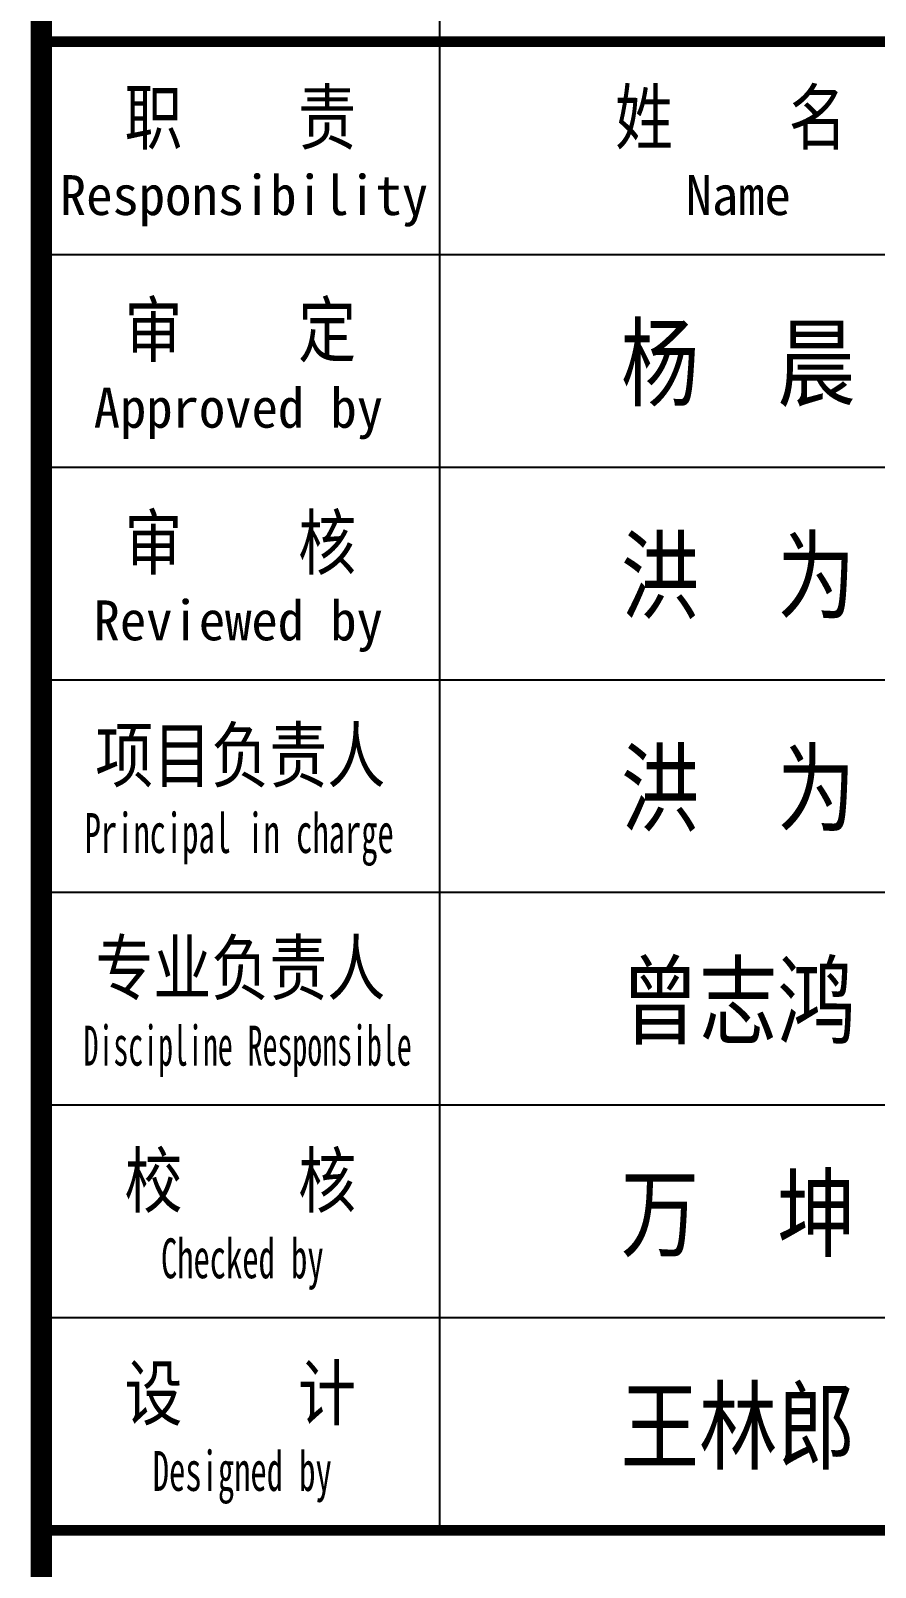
# Model space of a CAD drawing. Extents: x -6243262 to 3079315, y -2914302 to 172723.
# Drawn here: x -2588213 to -2585035, y -729381 to -723600 of the extents above; entities that cross this region are included whole.
import ezdxf
from ezdxf.enums import TextEntityAlignment as Align

# ---------------------------------------------------------------- set-up
doc = ezdxf.new("R2010")
doc.units = 0
doc.header["$LTSCALE"] = 1000
doc.layers.add('P-图框', color=7, linetype='Continuous')
doc.styles.add('STYLE-ARIAL', font='')
doc.styles.add('图签', font='', dxfattribs={"width": 0.66})
doc.styles.get('STYLE-ARIAL').set_extended_font_data('NSimSun')
doc.styles.get('图签').set_extended_font_data('SimSun')

msp = doc.modelspace()

# ---------------------------------------------------------------- linework, layer by layer
at = {"layer": 'P-图框'}
for p, q in [((-2586673.095860959, -729241.8774819133), (-2586673.095860959, -722041.8774819133)), ((-2588173.095860959, -724441.8774819133), (-2582173.095860959, -724441.8774819133)), ((-2588173.095860959, -725241.8774819133), (-2582173.095860959, -725241.8774819133)), ((-2588173.095860959, -726041.8774819133), (-2582173.095860959, -726041.8774819133)), ((-2588173.095860959, -726841.8774819133), (-2582173.095860959, -726841.8774819133)), ((-2588173.095860959, -727641.8774819133), (-2582173.095860959, -727641.8774819133)), ((-2588173.095860959, -728441.8774819133), (-2582173.095860959, -728441.8774819133))]:
    msp.add_line(p, q, dxfattribs=at)
at = {"layer": 'P-图框', "const_width": 80}
msp.add_lwpolyline([(-2588173.095860959, -659341.8777042974), (-2588173.095860959, -741441.8777042974)], dxfattribs=at)
at = {"layer": 'P-图框'}
msp.add_lwpolyline([(-2588173.095860959, -709541.8774819133), (-2588173.095860959, -741441.8777042974), (-2582173.095860959, -741441.8777042974), (-2582173.095860959, -709541.8774819133)], close=True, dxfattribs=at)
at = {"layer": 'P-图框', "linetype": 'Continuous', "const_width": 40}
for points in [[(-2588173.095860959, -723641.8774819133), (-2582173.095860959, -723641.8774819133)], [(-2588173.095860959, -729241.8774819133), (-2582173.095860959, -729241.8774819133)]]:
    msp.add_lwpolyline(points, dxfattribs=at)

# ---------------------------------------------------------------- texts
at = {"layer": 'P-图框'}
for s, height, style, width, p in [('职    责', 200, '图签', 0.8, (-2587424.516635576, -723925.8402968125)), ('姓    名', 200, '图签', 0.8, (-2585578.326122052, -723925.8402968125)), ('Responsibility', 150, 'STYLE-ARIAL', 0.9700000000000001, (-2587410.606746624, -724218.7909181879)), ('Name', 150, 'STYLE-ARIAL', 0.9700000000000001, (-2585550.62722315, -724218.7909181879)), ('审    定', 200, '图签', 0.8, (-2587424.516635576, -724725.8402968125)), ('Approved by', 150, 'STYLE-ARIAL', 0.9700000000000001, (-2587431.670964195, -725018.7909181879)), ('审    核', 200, '图签', 0.8, (-2587424.516635576, -725525.8402968125)), ('Reviewed by', 150, 'STYLE-ARIAL', 0.9700000000000001, (-2587432.2782281, -725818.7909181879)), ('项目负责人', 200, '图签', 0.8, (-2587424.516635576, -726325.8402968125)), ('Principal in charge', 150, 'STYLE-ARIAL', 0.6, (-2587428.671851208, -726618.7909181879)), ('专业负责人', 200, '图签', 0.8, (-2587424.516635576, -727125.8402968125)), ('Discipline Responsible', 150, 'STYLE-ARIAL', 0.55, (-2587396.817736674, -727418.7909181879)), ('校    核', 200, '图签', 0.8, (-2587424.516635576, -727925.8402968125)), ('Checked by', 150, 'STYLE-ARIAL', 0.6, (-2587416.963749959, -728218.7909181879)), ('设    计', 200, '图签', 0.8, (-2587424.516635576, -728725.8402968125)), ('Designed by', 150, 'STYLE-ARIAL', 0.6, (-2587416.963749959, -729018.7909181879))]:
    msp.add_text(s, height=height, dxfattribs=dict(at, style=style, width=width)).set_placement(p, align=Align.MIDDLE_CENTER)
at = {"layer": 'P-图框', "color": 6, "style": '图签', "width": 0.8}
for s, p in [('杨  晨', (-2585550.943351975, -724849.8364575988)), ('洪  为', (-2585550.943351975, -725649.8364575988)), ('洪  为', (-2585550.943351975, -726449.8364575988)), ('曾志鸿', (-2585550.943351975, -727249.8364575988)), ('万  坤', (-2585550.943351975, -728049.8364575988)), ('王林郎', (-2585550.943351975, -728849.8364575988))]:
    msp.add_text(s, height=270, dxfattribs=at).set_placement(p, align=Align.MIDDLE_CENTER)

doc.saveas('drawing.dxf')
